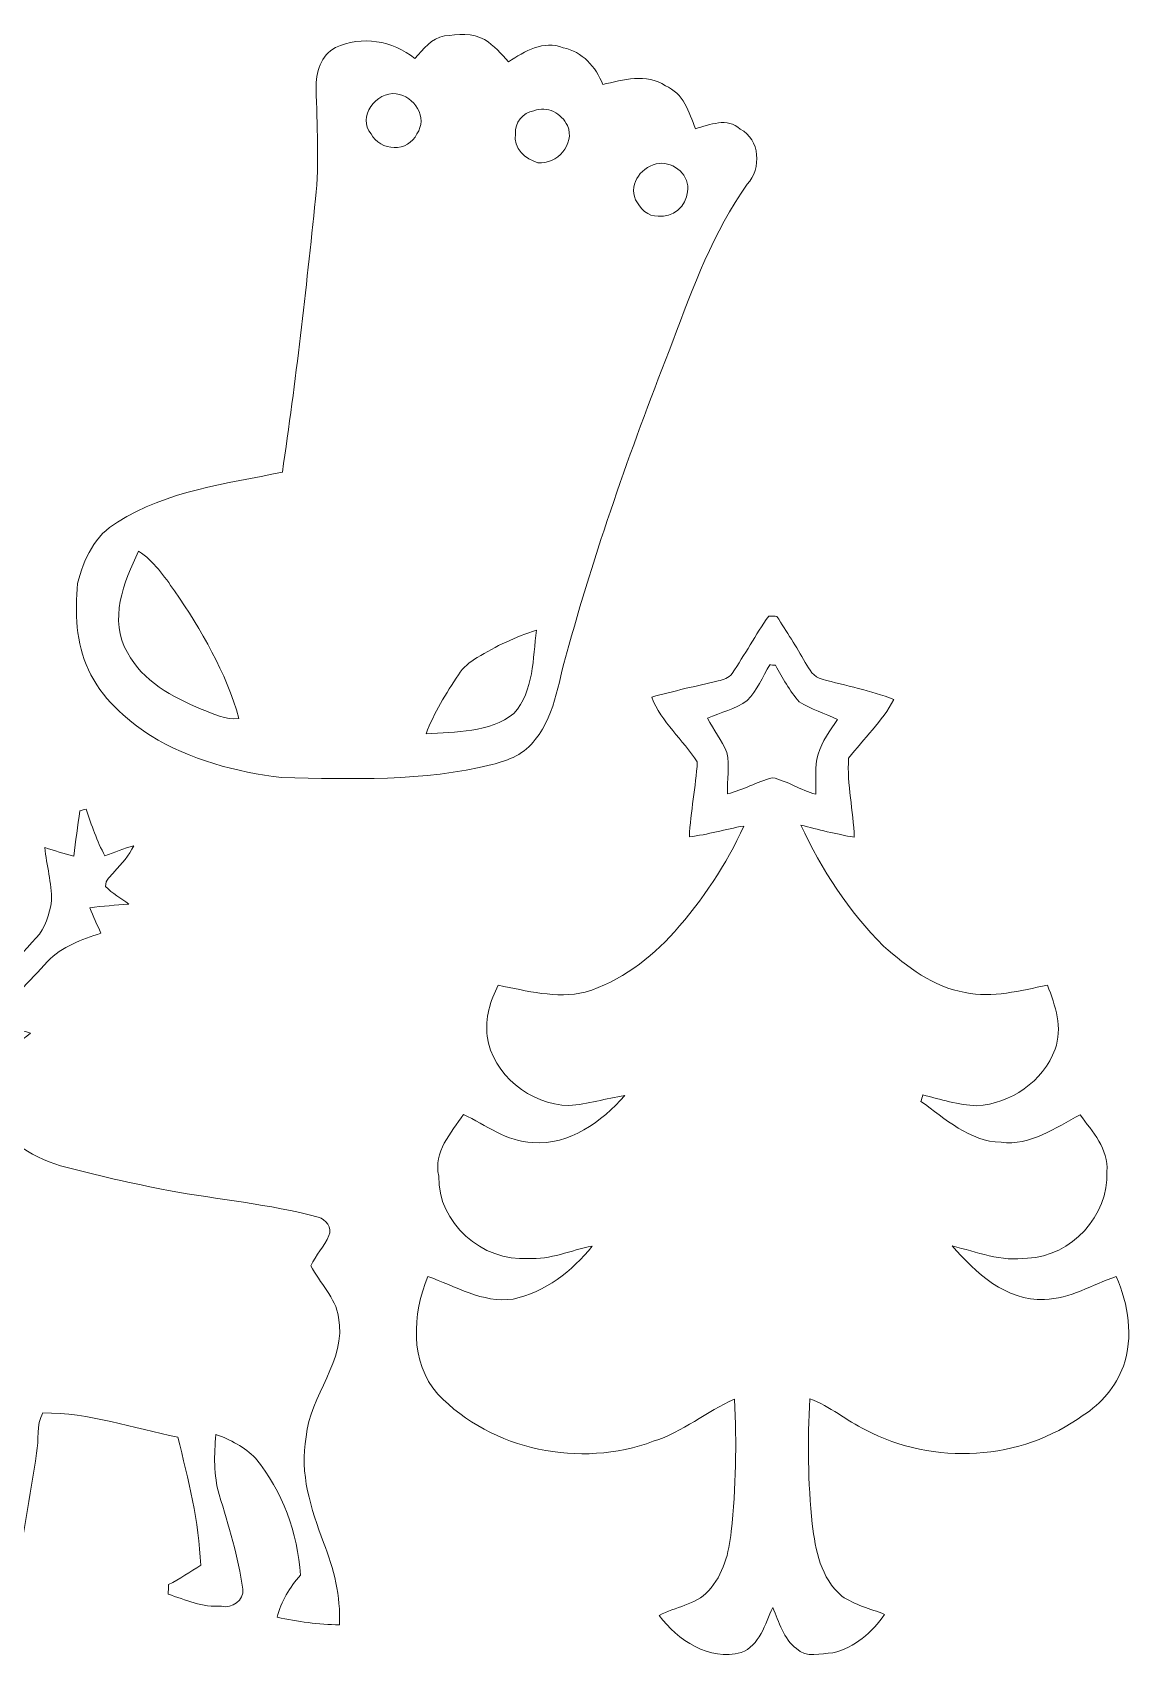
# Model space of a CAD drawing. Header units: centimetres. Extents: x -16.4 to 16.4, y -12.6 to 12.5.
# Drawn here: x 0.35 to 16.44, y -12.59 to 11.22 of the extents above; entities that cross this region are included whole.
import ezdxf

# ---------------------------------------------------------------- set-up
doc = ezdxf.new("R2010")
doc.units = ezdxf.units.CM
doc.header["$MEASUREMENT"] = 0
doc.layers.add('Layer 1', color=7, linetype='Continuous')

msp = doc.modelspace()

# ---------------------------------------------------------------- linework, layer by layer
at = {"layer": 'Layer 1', "color": 251, "lineweight": 9}
for points, knots in [([(6.37154, 11.17293), (6.56486, 11.19163), (6.78182, 11.22126), (6.95962, 11.11895), (6.95962, 11.11895), (7.09685, 11.03499), (7.20304, 10.91117), (7.31028, 10.79299), (7.31028, 10.79299), (7.54135, 10.94927), (7.82287, 11.11437), (8.10756, 11.00007), (8.10756, 11.00007), (8.38731, 10.94327), (8.58593, 10.72067), (8.68576, 10.46102), (8.68576, 10.46102), (8.98456, 10.53193), (9.32429, 10.63071), (9.60086, 10.44374), (9.60086, 10.44374), (9.86545, 10.33649), (9.94835, 10.05674), (10.03972, 9.81509), (10.03972, 9.81509), (10.25033, 9.87294), (10.50856, 9.98689), (10.69518, 9.8105), (10.69518, 9.8105), (10.98623, 9.65881), (11.01057, 9.23336), (10.79714, 9.00476), (10.79714, 9.00476), (10.3029, 8.30767), (10.00691, 7.50157), (9.70882, 6.70782), (9.70882, 6.70782), (9.14014, 5.24873), (8.60921, 3.77271), (8.19117, 2.26282), (8.19117, 2.26282), (8.03947, 1.79927), (8.01725, 1.28033), (7.69834, 0.88628), (7.69834, 0.88628), (7.55193, 0.6792), (7.30781, 0.57795), (7.06933, 0.52186), (7.06933, 0.52186), (6.06603, 0.26892), (5.02039, 0.31055), (3.99487, 0.33101), (3.99487, 0.33101), (3.326, 0.4125), (2.65466, 0.58854), (2.07611, 0.94379), (2.07611, 0.94379), (1.70604, 1.18861), (1.35291, 1.49447), (1.16912, 1.90793), (1.16912, 1.90793), (0.9832, 2.2981), (0.97297, 2.74613), (1.01072, 3.16805), (1.01072, 3.16805), (1.09503, 3.51624), (1.26613, 3.88313), (1.59351, 4.06305), (1.59351, 4.06305), (2.31459, 4.52377), (3.18312, 4.62255), (4.00263, 4.79647), (4.00263, 4.79647), (4.20196, 6.12256), (4.34906, 7.45677), (4.4877, 8.79097), (4.4877, 8.79097), (4.54626, 9.32861), (4.50675, 9.86906), (4.49687, 10.40775), (4.49687, 10.40775), (4.49229, 10.63212), (4.56284, 10.89635), (4.78121, 11.00077), (4.78121, 11.00077), (5.15974, 11.18528), (5.6166, 11.10132), (5.94009, 10.84343), (5.94009, 10.84343), (6.06427, 10.9729), (6.18351, 11.14259), (6.37154, 11.17293), (6.37154, 11.17293), (6.37154, 11.17293), (6.37154, 11.17293), (6.37154, 11.17293)], [0, 0, 0, 0, 0.04, 0.04, 0.04, 0.04, 0.08, 0.08, 0.08, 0.08, 0.12, 0.12, 0.12, 0.12, 0.16, 0.16, 0.16, 0.16, 0.2, 0.2, 0.2, 0.2, 0.24, 0.24, 0.24, 0.24, 0.28, 0.28, 0.28, 0.28, 0.32, 0.32, 0.32, 0.32, 0.36, 0.36, 0.36, 0.36, 0.4, 0.4, 0.4, 0.4, 0.44, 0.44, 0.44, 0.44, 0.48, 0.48, 0.48, 0.48, 0.52, 0.52, 0.52, 0.52, 0.56, 0.56, 0.56, 0.56, 0.6, 0.6, 0.6, 0.6, 0.64, 0.64, 0.64, 0.64, 0.68, 0.68, 0.68, 0.68, 0.72, 0.72, 0.72, 0.72, 0.76, 0.76, 0.76, 0.76, 0.8, 0.8, 0.8, 0.8, 0.84, 0.84, 0.84, 0.84, 0.88, 0.88, 0.88, 0.88, 0.92, 0.92, 0.92, 0.92, 1, 1, 1, 1]), ([(5.6674, 10.32697), (5.37459, 10.36718), (5.09343, 9.97948), (5.2991, 9.741), (5.2991, 9.741), (5.42786, 9.48489), (5.84908, 9.46443), (5.96831, 9.74242), (5.96831, 9.74242), (6.1373, 9.97384), (5.93092, 10.29416), (5.6674, 10.32697), (5.6674, 10.32697), (5.6674, 10.32697), (5.6674, 10.32697), (5.6674, 10.32697)], [0, 0, 0, 0, 0.2, 0.2, 0.2, 0.2, 0.4, 0.4, 0.4, 0.4, 0.6, 0.6, 0.6, 0.6, 1, 1, 1, 1]), ([(7.67823, 10.07755), (7.52336, 10.05004), (7.39036, 9.90646), (7.41294, 9.74312), (7.41294, 9.74312), (7.37237, 9.52652), (7.55405, 9.37376), (7.7382, 9.31908), (7.7382, 9.31908), (8.01513, 9.2891), (8.28606, 9.58755), (8.17106, 9.8606), (8.17106, 9.8606), (8.08357, 10.03734), (7.87578, 10.1594), (7.67823, 10.07755), (7.67823, 10.07755), (7.67823, 10.07755), (7.67823, 10.07755), (7.67823, 10.07755)], [0, 0, 0, 0, 0.16666667, 0.16666667, 0.16666667, 0.16666667, 0.33333333, 0.33333333, 0.33333333, 0.33333333, 0.5, 0.5, 0.5, 0.5, 0.66666667, 0.66666667, 0.66666667, 0.66666667, 1, 1, 1, 1]), ([(9.5095, 9.30885), (9.26855, 9.27887), (9.059, 9.0231), (9.16625, 8.77686), (9.16625, 8.77686), (9.22657, 8.6548), (9.34828, 8.52639), (9.49503, 8.53838), (9.49503, 8.53838), (9.70176, 8.50522), (9.91801, 8.68832), (9.92295, 8.89328), (9.92295, 8.89328), (9.96881, 9.12929), (9.72857, 9.33355), (9.5095, 9.30885), (9.5095, 9.30885), (9.5095, 9.30885), (9.5095, 9.30885), (9.5095, 9.30885)], [0, 0, 0, 0, 0.16666667, 0.16666667, 0.16666667, 0.16666667, 0.33333333, 0.33333333, 0.33333333, 0.33333333, 0.5, 0.5, 0.5, 0.5, 0.66666667, 0.66666667, 0.66666667, 0.66666667, 1, 1, 1, 1]), ([(1.90148, 3.6383), (1.68311, 3.18922), (1.46086, 2.63042), (1.73956, 2.15981), (1.73956, 2.15981), (1.95899, 1.73824), (2.39643, 1.50717), (2.81765, 1.3329), (2.81765, 1.3329), (2.99333, 1.26411), (3.17395, 1.16921), (3.36833, 1.19637), (3.36833, 1.19637), (3.18136, 1.87194), (2.81729, 2.48437), (2.42818, 3.06151), (2.42818, 3.06151), (2.27402, 3.27), (2.12444, 3.49719), (1.90148, 3.6383), (1.90148, 3.6383), (1.90148, 3.6383), (1.90148, 3.6383), (1.90148, 3.6383)], [0, 0, 0, 0, 0.14285714, 0.14285714, 0.14285714, 0.14285714, 0.28571429, 0.28571429, 0.28571429, 0.28571429, 0.42857143, 0.42857143, 0.42857143, 0.42857143, 0.57142857, 0.57142857, 0.57142857, 0.57142857, 0.71428571, 0.71428571, 0.71428571, 0.71428571, 1, 1, 1, 1]), ([(11.11146, 2.69004), (11.14145, 2.68933), (11.20071, 2.68792), (11.2307, 2.68721), (11.2307, 2.68721), (11.37216, 2.46496), (11.5161, 2.24307), (11.64486, 2.01235), (11.64486, 2.01235), (11.70342, 1.91216), (11.76904, 1.79715), (11.89145, 1.76787), (11.89145, 1.76787), (12.24282, 1.67686), (12.59877, 1.59995), (12.94061, 1.47366), (12.94061, 1.47366), (12.7741, 1.14628), (12.49753, 0.9018), (12.27951, 0.61464), (12.27951, 0.61464), (12.25305, 0.23047), (12.34971, -0.15618), (12.36171, -0.54247), (12.36171, -0.54247), (12.09748, -0.49378), (11.83783, -0.4324), (11.57925, -0.36326), (11.57925, -0.36326), (11.88475, -1.01131), (12.28021, -1.62832), (12.79174, -2.13385), (12.79174, -2.13385), (13.135, -2.43618), (13.51846, -2.73287), (13.98201, -2.81118), (13.98201, -2.81118), (14.38453, -2.89691), (14.79093, -2.78225), (15.18569, -2.7057), (15.18569, -2.7057), (15.3007, -3.00027), (15.41218, -3.32977), (15.29717, -3.64127), (15.29717, -3.64127), (15.12537, -4.10905), (14.64735, -4.44031), (14.15417, -4.46606), (14.15417, -4.46606), (13.88324, -4.46077), (13.62571, -4.37187), (13.36501, -4.30908), (13.36501, -4.30908), (13.35795, -4.33236), (13.34349, -4.37928), (13.33643, -4.40256), (13.33643, -4.40256), (13.69097, -4.65515), (14.04763, -4.99135), (14.50765, -5.00087), (14.50765, -5.00087), (14.93663, -5.05555), (15.30105, -4.78709), (15.66265, -4.59976), (15.66265, -4.59976), (15.84398, -4.84424), (16.08034, -5.1), (16.05529, -5.42915), (16.05529, -5.42915), (16.08034, -6.07261), (15.53741, -6.66987), (14.89395, -6.69385), (14.89395, -6.69385), (14.51118, -6.74995), (14.15452, -6.60566), (13.79257, -6.51535), (13.79257, -6.51535), (14.13865, -6.90834), (14.57574, -7.32321), (15.14195, -7.2971), (15.14195, -7.2971), (15.51977, -7.29358), (15.84186, -7.07838), (16.18935, -6.96232), (16.18935, -6.96232), (16.37138, -7.36978), (16.44229, -7.84567), (16.2973, -8.27465), (16.2973, -8.27465), (16.1837, -8.56781), (15.97556, -8.8264), (15.70639, -8.99079), (15.70639, -8.99079), (14.80116, -9.65825), (13.51776, -9.73092), (12.52857, -9.20563), (12.52857, -9.20563), (12.2467, -9.07122), (12.00893, -8.85568), (11.7126, -8.75196), (11.7126, -8.75196), (11.67838, -9.36085), (11.68437, -9.97328), (11.74858, -10.58076), (11.74858, -10.58076), (11.7955, -10.96105), (11.87029, -11.37345), (12.18073, -11.63451), (12.18073, -11.63451), (12.36876, -11.76398), (12.59525, -11.8183), (12.80621, -11.90191), (12.80621, -11.90191), (12.62417, -12.16226), (12.3677, -12.39333), (12.0502, -12.46353), (12.0502, -12.46353), (11.87593, -12.47094), (11.65756, -12.54644), (11.51786, -12.4025), (11.51786, -12.4025), (11.32242, -12.25751), (11.26598, -12.01233), (11.17038, -11.80243), (11.17038, -11.80243), (11.05643, -12.04302), (10.98235, -12.35946), (10.70788, -12.46106), (10.70788, -12.46106), (10.24363, -12.58983), (9.78114, -12.27727), (9.51056, -11.92026), (9.51056, -11.92026), (9.74585, -11.78691), (10.04078, -11.76786), (10.23093, -11.55936), (10.23093, -11.55936), (10.44965, -11.3223), (10.5322, -11.00162), (10.56325, -10.68977), (10.56325, -10.68977), (10.63098, -10.04877), (10.64721, -9.40142), (10.61016, -8.75831), (10.61016, -8.75831), (10.20024, -8.93188), (9.85415, -9.2395), (9.42377, -9.37179), (9.42377, -9.37179), (8.36015, -9.76937), (7.06722, -9.5069), (6.27664, -8.68317), (6.27664, -8.68317), (5.85578, -8.21115), (5.9094, -7.51336), (6.12742, -6.96091), (6.12742, -6.96091), (6.53452, -7.10484), (6.92293, -7.35461), (7.3766, -7.29287), (7.3766, -7.29287), (7.84227, -7.19621), (8.23809, -6.88188), (8.53301, -6.51923), (8.53301, -6.51923), (8.21798, -6.57567), (7.92094, -6.72349), (7.59286, -6.69915), (7.59286, -6.69915), (6.92999, -6.75136), (6.26818, -6.17703), (6.2897, -5.49688), (6.2897, -5.49688), (6.20538, -5.13669), (6.46961, -4.86647), (6.64882, -4.59342), (6.64882, -4.59342), (6.97867, -4.74793), (7.28171, -4.99311), (7.66235, -5.00475), (7.66235, -5.00475), (8.19787, -5.04497), (8.6727, -4.70136), (9.00714, -4.3179), (9.00714, -4.3179), (8.73374, -4.35741), (8.46739, -4.44595), (8.19152, -4.465), (8.19152, -4.465), (7.63307, -4.44701), (7.0718, -4.01698), (6.99701, -3.4483), (6.99701, -3.4483), (6.96809, -3.1876), (7.03723, -2.93254), (7.15965, -2.7057), (7.15965, -2.7057), (7.57663, -2.78649), (8.00561, -2.90678), (8.4307, -2.80554), (8.4307, -2.80554), (8.94222, -2.65243), (9.37897, -2.31659), (9.73422, -1.92571), (9.73422, -1.92571), (10.1399, -1.4604), (10.49692, -0.94358), (10.74563, -0.37737), (10.74563, -0.37737), (10.47999, -0.4257), (10.22035, -0.50366), (9.95153, -0.53541), (9.95153, -0.53541), (9.96881, -0.16782), (10.04784, 0.19484), (10.06795, 0.56102), (10.06795, 0.56102), (9.85769, 0.88311), (9.54478, 1.14064), (9.4012, 1.50717), (9.4012, 1.50717), (9.72328, 1.59466), (10.0489, 1.6698), (10.37486, 1.74353), (10.37486, 1.74353), (10.44823, 1.76223), (10.52938, 1.78622), (10.57524, 1.85184), (10.57524, 1.85184), (10.76362, 2.12488), (10.91849, 2.41981), (11.11146, 2.69004), (11.11146, 2.69004), (11.11146, 2.69004), (11.11146, 2.69004), (11.11146, 2.69004)], [0, 0, 0, 0, 0.01666667, 0.01666667, 0.01666667, 0.01666667, 0.03333333, 0.03333333, 0.03333333, 0.03333333, 0.05, 0.05, 0.05, 0.05, 0.06666667, 0.06666667, 0.06666667, 0.06666667, 0.08333333, 0.08333333, 0.08333333, 0.08333333, 0.1, 0.1, 0.1, 0.1, 0.11666667, 0.11666667, 0.11666667, 0.11666667, 0.13333333, 0.13333333, 0.13333333, 0.13333333, 0.15, 0.15, 0.15, 0.15, 0.16666667, 0.16666667, 0.16666667, 0.16666667, 0.18333333, 0.18333333, 0.18333333, 0.18333333, 0.2, 0.2, 0.2, 0.2, 0.21666667, 0.21666667, 0.21666667, 0.21666667, 0.23333333, 0.23333333, 0.23333333, 0.23333333, 0.25, 0.25, 0.25, 0.25, 0.26666667, 0.26666667, 0.26666667, 0.26666667, 0.28333333, 0.28333333, 0.28333333, 0.28333333, 0.3, 0.3, 0.3, 0.3, 0.31666667, 0.31666667, 0.31666667, 0.31666667, 0.33333333, 0.33333333, 0.33333333, 0.33333333, 0.35, 0.35, 0.35, 0.35, 0.36666667, 0.36666667, 0.36666667, 0.36666667, 0.38333333, 0.38333333, 0.38333333, 0.38333333, 0.4, 0.4, 0.4, 0.4, 0.41666667, 0.41666667, 0.41666667, 0.41666667, 0.43333333, 0.43333333, 0.43333333, 0.43333333, 0.45, 0.45, 0.45, 0.45, 0.46666667, 0.46666667, 0.46666667, 0.46666667, 0.48333333, 0.48333333, 0.48333333, 0.48333333, 0.5, 0.5, 0.5, 0.5, 0.51666667, 0.51666667, 0.51666667, 0.51666667, 0.53333333, 0.53333333, 0.53333333, 0.53333333, 0.55, 0.55, 0.55, 0.55, 0.56666667, 0.56666667, 0.56666667, 0.56666667, 0.58333333, 0.58333333, 0.58333333, 0.58333333, 0.6, 0.6, 0.6, 0.6, 0.61666667, 0.61666667, 0.61666667, 0.61666667, 0.63333333, 0.63333333, 0.63333333, 0.63333333, 0.65, 0.65, 0.65, 0.65, 0.66666667, 0.66666667, 0.66666667, 0.66666667, 0.68333333, 0.68333333, 0.68333333, 0.68333333, 0.7, 0.7, 0.7, 0.7, 0.71666667, 0.71666667, 0.71666667, 0.71666667, 0.73333333, 0.73333333, 0.73333333, 0.73333333, 0.75, 0.75, 0.75, 0.75, 0.76666667, 0.76666667, 0.76666667, 0.76666667, 0.78333333, 0.78333333, 0.78333333, 0.78333333, 0.8, 0.8, 0.8, 0.8, 0.81666667, 0.81666667, 0.81666667, 0.81666667, 0.83333333, 0.83333333, 0.83333333, 0.83333333, 0.85, 0.85, 0.85, 0.85, 0.86666667, 0.86666667, 0.86666667, 0.86666667, 0.88333333, 0.88333333, 0.88333333, 0.88333333, 0.9, 0.9, 0.9, 0.9, 0.91666667, 0.91666667, 0.91666667, 0.91666667, 0.93333333, 0.93333333, 0.93333333, 0.93333333, 0.95, 0.95, 0.95, 0.95, 0.96666667, 0.96666667, 0.96666667, 0.96666667, 1, 1, 1, 1]), ([(6.85202, 2.08396), (6.7409, 2.02434), (6.64565, 1.93791), (6.57615, 1.83314), (6.57615, 1.83314), (6.39482, 1.56009), (6.21949, 1.27787), (6.10272, 0.9706), (6.10272, 0.9706), (6.5384, 0.99988), (7.02735, 0.98471), (7.3886, 1.26693), (7.3886, 1.26693), (7.68035, 1.60066), (7.66412, 2.07126), (7.71668, 2.48507), (7.71668, 2.48507), (7.41223, 2.38982), (7.12296, 2.25083), (6.85202, 2.08396)], [0, 0, 0, 0, 0.16666667, 0.16666667, 0.16666667, 0.16666667, 0.33333333, 0.33333333, 0.33333333, 0.33333333, 0.5, 0.5, 0.5, 0.5, 0.66666667, 0.66666667, 0.66666667, 0.66666667, 1, 1, 1, 1]), ([(11.12593, 1.97989), (11.01939, 1.80421), (10.9446, 1.60348), (10.79714, 1.45708), (10.79714, 1.45708), (10.62639, 1.32902), (10.41013, 1.28633), (10.21823, 1.19884), (10.21823, 1.19884), (10.30501, 1.02739), (10.42672, 0.87499), (10.50151, 0.69755), (10.50151, 0.69755), (10.5389, 0.49858), (10.50398, 0.29362), (10.51068, 0.09183), (10.51068, 0.09183), (10.73611, 0.14862), (10.93966, 0.26927), (11.16332, 0.32925), (11.16332, 0.32925), (11.38557, 0.28444), (11.57713, 0.14192), (11.79938, 0.08936), (11.79938, 0.08936), (11.80573, 0.28444), (11.77856, 0.4827), (11.83466, 0.6732), (11.83466, 0.6732), (11.88651, 0.863), (12.01422, 1.0161), (12.11511, 1.18085), (12.11511, 1.18085), (11.93167, 1.27081), (11.73447, 1.33149), (11.55843, 1.43556), (11.55843, 1.43556), (11.41803, 1.59783), (11.31184, 1.78445), (11.20918, 1.97143), (11.20918, 1.97143), (11.18837, 1.97354), (11.14674, 1.97778), (11.12593, 1.97989)], [0, 0, 0, 0, 0.08333333, 0.08333333, 0.08333333, 0.08333333, 0.16666667, 0.16666667, 0.16666667, 0.16666667, 0.25, 0.25, 0.25, 0.25, 0.33333333, 0.33333333, 0.33333333, 0.33333333, 0.41666667, 0.41666667, 0.41666667, 0.41666667, 0.5, 0.5, 0.5, 0.5, 0.58333333, 0.58333333, 0.58333333, 0.58333333, 0.66666667, 0.66666667, 0.66666667, 0.66666667, 0.75, 0.75, 0.75, 0.75, 0.83333333, 0.83333333, 0.83333333, 0.83333333, 1, 1, 1, 1]), ([(-1.44179, -0.31387), (-1.26823, -0.09973), (-1.16698, 0.19801), (-0.90098, 0.31866), (-0.90098, 0.31866), (-0.82902, 0.09677), (-0.75458, -0.12407), (-0.67203, -0.34244), (-0.67203, -0.34244), (-0.52916, -0.33786), (-0.38663, -0.33503), (-0.24341, -0.33398), (-0.24341, -0.33398), (-0.40357, -0.50895), (-0.60042, -0.64513), (-0.78175, -0.79612), (-0.78175, -0.79612), (-0.69002, -0.87902), (-0.59583, -0.95945), (-0.50481, -1.04341), (-0.50481, -1.04341), (-0.64628, -1.11079), (-0.80785, -1.14431), (-0.93097, -1.24414), (-0.93097, -1.24414), (-1.15251, -1.66536), (-1.22942, -2.15995), (-1.18038, -2.63056), (-1.18038, -2.63056), (-1.10948, -2.81259), (-0.93661, -3.05813), (-0.71119, -3.01579), (-0.71119, -3.01579), (-0.26457, -2.77414), (0.0621, -2.37797), (0.40394, -2.0139), (0.40394, -2.0139), (0.54188, -1.8675), (0.60079, -1.66712), (0.62972, -1.47274), (0.62972, -1.47274), (0.6343, -1.20887), (0.55458, -0.95416), (0.53165, -0.6931), (0.53165, -0.6931), (0.67205, -0.73614), (0.81175, -0.78271), (0.95463, -0.81869), (0.95463, -0.81869), (0.98285, -0.5968), (1.00931, -0.3749), (1.04423, -0.15406), (1.04423, -0.15406), (1.06681, -0.14877), (1.11197, -0.13783), (1.13454, -0.13254), (1.13454, -0.13254), (1.21745, -0.36255), (1.28906, -0.59962), (1.41006, -0.8134), (1.41006, -0.8134), (1.54906, -0.76013), (1.6884, -0.70722), (1.83128, -0.66488), (1.83128, -0.66488), (1.76214, -0.80846), (1.65701, -0.92841), (1.54906, -1.04341), (1.54906, -1.04341), (1.50143, -1.11009), (1.40971, -1.16653), (1.41994, -1.25931), (1.41994, -1.25931), (1.51202, -1.36867), (1.64572, -1.43006), (1.7572, -1.51755), (1.7572, -1.51755), (1.5667, -1.53518), (1.37726, -1.54753), (1.18852, -1.57364), (1.18852, -1.57364), (1.23826, -1.69887), (1.29506, -1.82093), (1.35115, -1.94335), (1.35115, -1.94335), (1.07175, -2.03895), (0.78071, -2.13702), (0.57081, -2.3568), (0.57081, -2.3568), (0.31434, -2.64926), (0.00107, -2.91137), (-0.16086, -3.27332), (-0.16086, -3.27332), (-0.0007, -3.32024), (0.16229, -3.35658), (0.32174, -3.40561), (0.32174, -3.40561), (0.0494, -3.66208), (-0.34606, -3.66173), (-0.68896, -3.75627), (-0.68896, -3.75627), (-0.66956, -4.04202), (-0.57078, -4.32848), (-0.38028, -4.54544), (-0.38028, -4.54544), (-0.08889, -4.91515), (0.30516, -5.21007), (0.75989, -5.34342), (0.75989, -5.34342), (1.28024, -5.48524), (1.80835, -5.59989), (2.33716, -5.70643), (2.33716, -5.70643), (3.06706, -5.83625), (3.80966, -5.90504), (4.52791, -6.09484), (4.52791, -6.09484), (4.64045, -6.12271), (4.73218, -6.25182), (4.68385, -6.36577), (4.68385, -6.36577), (4.61506, -6.52276), (4.49018, -6.6487), (4.42102, -6.80533), (4.42102, -6.80533), (4.5452, -7.05827), (4.78297, -7.26853), (4.8246, -7.55957), (4.8246, -7.55957), (4.94631, -8.19916), (4.40021, -8.69622), (4.34906, -9.309), (4.34906, -9.309), (4.25346, -9.83675), (4.41855, -10.36204), (4.60658, -10.84993), (4.60658, -10.84993), (4.7551, -11.2334), (4.85564, -11.63945), (4.83836, -12.05466), (4.83836, -12.05466), (4.53144, -12.04867), (4.22699, -12.00951), (3.92713, -11.9453), (3.92713, -11.9453), (3.9864, -11.71282), (4.10706, -11.50433), (4.26827, -11.329), (4.26827, -11.329), (4.22453, -10.70988), (4.00686, -10.10204), (3.61104, -9.6205), (3.61104, -9.6205), (3.45053, -9.46034), (3.24627, -9.34392), (3.03108, -9.27478), (3.03108, -9.27478), (3.00568, -9.56652), (2.9958, -9.86674), (3.07976, -10.15108), (3.07976, -10.15108), (3.21946, -10.6051), (3.35634, -11.0623), (3.42548, -11.53326), (3.42548, -11.53326), (3.44171, -11.69201), (3.26673, -11.82677), (3.11186, -11.78056), (3.11186, -11.78056), (2.83987, -11.80737), (2.58587, -11.68883), (2.33434, -11.60628), (2.33434, -11.60628), (2.33575, -11.55972), (2.33752, -11.5135), (2.33999, -11.46764), (2.33999, -11.46764), (2.50085, -11.3798), (2.65749, -11.28526), (2.80953, -11.1826), (2.80953, -11.1826), (2.78307, -10.54619), (2.62715, -9.926), (2.47545, -9.31041), (2.47545, -9.31041), (1.81964, -9.18693), (1.17864, -8.94634), (0.50413, -8.95763), (0.50413, -8.95763), (0.39724, -9.1312), (0.45157, -9.35274), (0.40959, -9.54359), (0.40959, -9.54359), (0.32386, -10.1733), (0.18804, -10.79525), (0.13195, -11.42954), (0.13195, -11.42954), (-0.1665, -11.41543), (-0.46319, -11.35052), (-0.72142, -11.19636), (-0.72142, -11.19636), (-0.52316, -10.99351), (-0.25716, -10.82453), (-0.18167, -10.53278), (-0.18167, -10.53278), (0.02823, -9.97222), (-0.01586, -9.36297), (-0.02892, -8.77701), (-0.02892, -8.77701), (-0.33054, -8.77842), (-0.63217, -8.78159), (-0.93344, -8.79077), (-0.93344, -8.79077), (-1.05797, -9.24973), (-1.14228, -9.71857), (-1.18744, -10.192), (-1.18744, -10.192), (-1.20402, -10.48621), (-1.29363, -10.79207), (-1.50106, -11.00974), (-1.50106, -11.00974), (-1.80551, -11.19106), (-2.16569, -11.05701), (-2.46308, -10.93283), (-2.46308, -10.93283), (-2.46132, -10.91096), (-2.45779, -10.86686), (-2.45603, -10.84499), (-2.45603, -10.84499), (-2.18545, -10.76385), (-1.88629, -10.64003), (-1.7533, -10.37156), (-1.7533, -10.37156), (-1.54128, -9.94752), (-1.46331, -9.47339), (-1.38182, -9.01055), (-1.38182, -9.01055), (-1.38253, -8.8518), (-1.27846, -8.65671), (-1.39558, -8.51701), (-1.39558, -8.51701), (-1.58255, -8.24255), (-1.76529, -7.95574), (-1.79316, -7.61425), (-1.79316, -7.61425), (-1.88559, -6.9027), (-1.47672, -6.24406), (-1.50882, -5.53286), (-1.50882, -5.53286), (-1.45731, -5.3286), (-1.59631, -5.17232), (-1.7159, -5.03298), (-1.7159, -5.03298), (-2.29904, -5.34413), (-2.88536, -5.71066), (-3.5567, -5.77698), (-3.5567, -5.77698), (-4.20722, -5.86518), (-5.00626, -5.36565), (-4.96146, -4.65057), (-4.96146, -4.65057), (-4.9738, -4.13798), (-4.70675, -3.60493), (-4.23438, -3.37527), (-4.23438, -3.37527), (-3.54153, -3.00062), (-2.72343, -3.08529), (-1.98613, -2.8581), (-1.98613, -2.8581), (-2.03375, -2.69159), (-2.09514, -2.52967), (-2.15088, -2.36598), (-2.15088, -2.36598), (-2.00976, -2.3815), (-1.87465, -2.42665), (-1.73813, -2.46334), (-1.73813, -2.46334), (-1.67921, -1.91336), (-1.64393, -1.36021), (-1.59701, -0.80987), (-1.59701, -0.80987), (-1.66792, -0.58727), (-1.87853, -0.44651), (-1.99495, -0.2486), (-1.99495, -0.2486), (-1.81009, -0.2666), (-1.62771, -0.30611), (-1.44179, -0.31387)], [0, 0, 0, 0, 0.01369863, 0.01369863, 0.01369863, 0.01369863, 0.02739726, 0.02739726, 0.02739726, 0.02739726, 0.04109589, 0.04109589, 0.04109589, 0.04109589, 0.05479452, 0.05479452, 0.05479452, 0.05479452, 0.06849315, 0.06849315, 0.06849315, 0.06849315, 0.08219178, 0.08219178, 0.08219178, 0.08219178, 0.09589041, 0.09589041, 0.09589041, 0.09589041, 0.10958904, 0.10958904, 0.10958904, 0.10958904, 0.12328767, 0.12328767, 0.12328767, 0.12328767, 0.1369863, 0.1369863, 0.1369863, 0.1369863, 0.15068493, 0.15068493, 0.15068493, 0.15068493, 0.16438356, 0.16438356, 0.16438356, 0.16438356, 0.17808219, 0.17808219, 0.17808219, 0.17808219, 0.19178082, 0.19178082, 0.19178082, 0.19178082, 0.20547945, 0.20547945, 0.20547945, 0.20547945, 0.21917808, 0.21917808, 0.21917808, 0.21917808, 0.23287671, 0.23287671, 0.23287671, 0.23287671, 0.24657534, 0.24657534, 0.24657534, 0.24657534, 0.26027397, 0.26027397, 0.26027397, 0.26027397, 0.2739726, 0.2739726, 0.2739726, 0.2739726, 0.28767123, 0.28767123, 0.28767123, 0.28767123, 0.30136986, 0.30136986, 0.30136986, 0.30136986, 0.31506849, 0.31506849, 0.31506849, 0.31506849, 0.32876712, 0.32876712, 0.32876712, 0.32876712, 0.34246575, 0.34246575, 0.34246575, 0.34246575, 0.35616438, 0.35616438, 0.35616438, 0.35616438, 0.36986301, 0.36986301, 0.36986301, 0.36986301, 0.38356164, 0.38356164, 0.38356164, 0.38356164, 0.39726027, 0.39726027, 0.39726027, 0.39726027, 0.4109589, 0.4109589, 0.4109589, 0.4109589, 0.42465753, 0.42465753, 0.42465753, 0.42465753, 0.43835616, 0.43835616, 0.43835616, 0.43835616, 0.45205479, 0.45205479, 0.45205479, 0.45205479, 0.46575342, 0.46575342, 0.46575342, 0.46575342, 0.47945205, 0.47945205, 0.47945205, 0.47945205, 0.49315068, 0.49315068, 0.49315068, 0.49315068, 0.50684932, 0.50684932, 0.50684932, 0.50684932, 0.52054795, 0.52054795, 0.52054795, 0.52054795, 0.53424658, 0.53424658, 0.53424658, 0.53424658, 0.54794521, 0.54794521, 0.54794521, 0.54794521, 0.56164384, 0.56164384, 0.56164384, 0.56164384, 0.57534247, 0.57534247, 0.57534247, 0.57534247, 0.5890411, 0.5890411, 0.5890411, 0.5890411, 0.60273973, 0.60273973, 0.60273973, 0.60273973, 0.61643836, 0.61643836, 0.61643836, 0.61643836, 0.63013699, 0.63013699, 0.63013699, 0.63013699, 0.64383562, 0.64383562, 0.64383562, 0.64383562, 0.65753425, 0.65753425, 0.65753425, 0.65753425, 0.67123288, 0.67123288, 0.67123288, 0.67123288, 0.68493151, 0.68493151, 0.68493151, 0.68493151, 0.69863014, 0.69863014, 0.69863014, 0.69863014, 0.71232877, 0.71232877, 0.71232877, 0.71232877, 0.7260274, 0.7260274, 0.7260274, 0.7260274, 0.73972603, 0.73972603, 0.73972603, 0.73972603, 0.75342466, 0.75342466, 0.75342466, 0.75342466, 0.76712329, 0.76712329, 0.76712329, 0.76712329, 0.78082192, 0.78082192, 0.78082192, 0.78082192, 0.79452055, 0.79452055, 0.79452055, 0.79452055, 0.80821918, 0.80821918, 0.80821918, 0.80821918, 0.82191781, 0.82191781, 0.82191781, 0.82191781, 0.83561644, 0.83561644, 0.83561644, 0.83561644, 0.84931507, 0.84931507, 0.84931507, 0.84931507, 0.8630137, 0.8630137, 0.8630137, 0.8630137, 0.87671233, 0.87671233, 0.87671233, 0.87671233, 0.89041096, 0.89041096, 0.89041096, 0.89041096, 0.90410959, 0.90410959, 0.90410959, 0.90410959, 0.91780822, 0.91780822, 0.91780822, 0.91780822, 0.93150685, 0.93150685, 0.93150685, 0.93150685, 0.94520548, 0.94520548, 0.94520548, 0.94520548, 0.95890411, 0.95890411, 0.95890411, 0.95890411, 0.97260274, 0.97260274, 0.97260274, 0.97260274, 1, 1, 1, 1])]:
    msp.add_open_spline(points, degree=3, knots=knots, dxfattribs=at)

doc.saveas('drawing.dxf')
